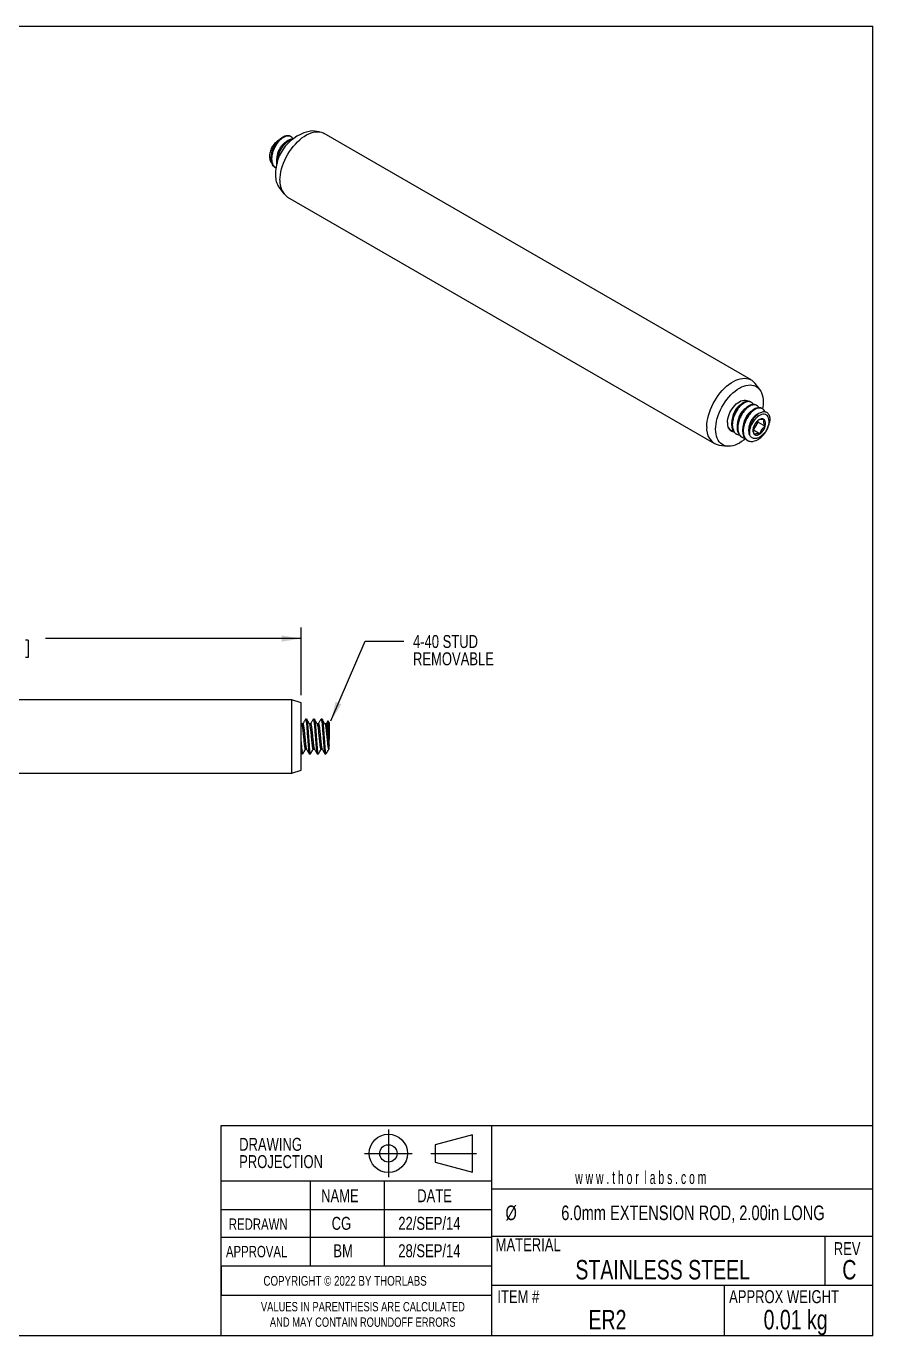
# Model space of a CAD drawing. Extents: x 0.1 to 10.9, y 0 to 8.5.
# Drawn here: x 5.5 to 10.94, y 0.04 to 8.45 of the extents above; entities that cross this region are included whole.
import ezdxf

# ---------------------------------------------------------------- set-up
doc = ezdxf.new("R2010")
doc.units = 0
doc.header["$PDSIZE"] = -1
doc.linetypes.add('SLD-CENTER', pattern=[0.75, 0.6, -0.05, 0.05, -0.05])
doc.linetypes.add('SLD-SOLID', pattern=[0])
doc.layers.get('0').update_dxf_attribs({"linetype": 'CONTINUOUS'})
doc.styles.add('SLDTEXTSTYLE0', font='TXT', dxfattribs={"width": 0.75})
doc.styles.add('SLDTEXTSTYLE1', font='TXT', dxfattribs={"width": 0.6})
doc.dimstyles.new('SLDDIMSTYLE2', dxfattribs={"dimtxt": 0.083333, "dimasz": 0.125, "dimexe": 0, "dimexo": 0.0625, "dimgap": 0.020833, "dimtad": 0, "dimtih": 1, "dimtoh": 1, "dimlfac": 0.5, "dimrnd": 1e-09, "dimzin": 4, "dimtxsty": 'SLDTEXTSTYLE0', "dimsah": 1, "dimcen": 0.09, "dimazin": 3, "dimtfac": 1, "dimtofl": 0, "dimtmove": 0, "dimatfit": 3, "dimtolj": 1, "dimtzin": 12})
doc.dimstyles.new('SLDDIMSTYLE3', dxfattribs={"dimtxt": 0.18, "dimasz": 0.125, "dimexe": 0, "dimexo": 0.0625, "dimgap": 0, "dimtad": 0, "dimtih": 1, "dimtoh": 1, "dimdec": 0, "dimrnd": 1e-09, "dimzin": 0, "dimtxsty": 'STANDARD', "dimsah": 1, "dimcen": 0.09, "dimazin": 3, "dimtfac": 0.125, "dimtdec": 0, "dimtofl": 0, "dimtmove": 0, "dimatfit": 3, "dimtolj": 1, "dimtzin": 0})

# ---------------------------------------------------------------- blocks, each defined once
blk = doc.blocks.new('THIRD_ANGLE_PROJECTION_BLO')
at = {"color": 7, "linetype": 'SLD-CENTER'}
for p, q in [((3.995, 0.938), (3.995, 0.554)), ((3.803, 0.746), (4.187, 0.746)), ((4.336, 0.746), (4.703, 0.746))]:
    blk.add_line(p, q, dxfattribs=at)
at = {"color": 7, "linetype": 'SLD-SOLID'}
for p, q in [((4.67, 0.896), (4.37, 0.815)), ((4.67, 0.596), (4.67, 0.896)), ((4.37, 0.815), (4.37, 0.676)), ((4.37, 0.676), (4.67, 0.596))]:
    blk.add_line(p, q, dxfattribs=at)
for radius in [0.154, 0.0696]:
    blk.add_circle((3.995, 0.746), radius, dxfattribs=at)
at = {"color": 7, "linetype": 'CONTINUOUS'}
blk.add_point((3.995, 0.746), dxfattribs=at)
blk = doc.blocks.new('_D_2')
at = {"color": 7, "linetype": 'SLD-SOLID'}
for p, q in [((3.27, 4.1522), (3.27, 4.5859)), ((7.27, 4.1522), (7.27, 4.5859)), ((3.27, 4.5159), (4.9119, 4.5159)), ((5.0248, 4.5061), (5.0248, 4.3945)), ((5.0248, 4.5061), (5.0416, 4.5061)), ((5.5153, 4.5061), (5.4985, 4.5061)), ((5.5153, 4.5061), (5.5153, 4.3945)), ((7.27, 4.5159), (5.6282, 4.5159)), ((5.0248, 4.3945), (5.0416, 4.3945)), ((5.5153, 4.3945), (5.4985, 4.3945))]:
    blk.add_line(p, q, dxfattribs=at)
for points in [[(3.27, 4.5159), (3.395, 4.4959), (3.395, 4.5359)], [(7.27, 4.5159), (7.145, 4.5359), (7.145, 4.4959)]]:
    blk.add_solid(points, dxfattribs=at)
at = {"color": 7, "linetype": 'SLD-SOLID', "char_height": 0.08333, "attachment_point": 1, "style": 'SLDTEXTSTYLE0'}
for s, insert in [('2.00in', (5.1177, 4.6233)), ('50.8mm', (5.0583, 4.4921))]:
    blk.add_mtext(s, dxfattribs=dict(at, insert=insert))

msp = doc.modelspace()

# ---------------------------------------------------------------- linework, layer by layer
at = {"color": 7, "linetype": 'SLD-SOLID'}
for p, q in [((0.0622, 8.4506), (10.9445, 8.4506)), ((10.9445, 0.0356), (10.9445, 8.4506)), ((7.2049, 7.7419), (7.2005, 7.7444)), ((7.3881, 7.7716), (7.3383, 7.7779)), ((10.1628, 6.1775), (7.4193, 7.7613)), ((7.1062, 7.5402), (7.1105, 7.5377)), ((7.1284, 7.4143), (7.1588, 7.3744)), ((7.1833, 7.3525), (9.9268, 5.7687)), ((10.2177, 6.1157), (10.1873, 6.1557)), ((10.1636, 6.0339), (10.1592, 6.0364)), ((10.1989, 6.0135), (10.1945, 6.016)), ((10.2343, 5.9931), (10.2299, 5.9956)), ((10.1925, 5.8816), (10.2084, 5.9056)), ((10.2084, 5.9056), (10.2068, 5.9169)), ((10.2084, 5.9056), (10.2526, 5.8801)), ((10.0313, 5.8516), (10.0339, 5.8501)), ((10.0648, 5.8322), (10.0693, 5.8297)), ((10.1002, 5.8118), (10.1046, 5.8093)), ((10.174, 5.8573), (10.1766, 5.8577)), ((10.1766, 5.8577), (10.1925, 5.8816)), ((10.1766, 5.8577), (10.2208, 5.8322)), ((9.958, 5.7584), (10.0078, 5.7521)), ((10.1355, 5.7914), (10.14, 5.7889)), ((7.21, 4.1222), (3.33, 4.1222)), ((7.27, 4.1022), (7.21, 4.1222)), ((7.21, 3.8862), (7.21, 4.1222)), ((7.27, 3.8862), (7.27, 4.1022)), ((7.2737, 3.967), (7.27, 3.9733)), ((7.3051, 3.9982), (7.2989, 3.9982)), ((7.3551, 3.9982), (7.3489, 3.9982)), ((7.3551, 3.998), (7.3557, 3.9979)), ((7.4051, 3.9982), (7.3989, 3.9982)), ((7.4051, 3.9981), (7.4057, 3.9979)), ((7.45, 3.9758), (7.4424, 3.9867)), ((7.45, 3.9758), (7.45, 3.8679)), ((7.21, 3.6502), (7.21, 3.8862)), ((7.27, 3.6702), (7.27, 3.8862)), ((7.4476, 3.8045), (7.45, 3.8045)), ((7.27, 3.78), (7.2729, 3.775)), ((7.2739, 3.7742), (7.2801, 3.7742)), ((7.3239, 3.7742), (7.3301, 3.7742)), ((7.3739, 3.7742), (7.3801, 3.7742)), ((7.4239, 3.7742), (7.4301, 3.7742)), ((7.4304, 3.7743), (7.431, 3.775)), ((3.33, 3.6502), (7.21, 3.6502)), ((7.21, 3.6502), (7.27, 3.6702)), ((10.9445, 1.3874), (10.9445, 1.9698)), ((6.7572, 0.2977), (6.7572, 1.3874)), ((6.7572, 1.3874), (8.4938, 1.3874)), ((8.4938, 1.3874), (8.4938, 0.0356)), ((8.4938, 1.3874), (10.9445, 1.3874)), ((6.7572, 0.4841), (6.7572, 1.0302)), ((6.7572, 0.0356), (6.7572, 1.0302)), ((8.4938, 1.0302), (6.7572, 1.0302)), ((7.3281, 1.0302), (7.3281, 0.4841)), ((7.8037, 1.0302), (7.8037, 0.4841)), ((8.4938, 0.98), (10.9445, 0.98)), ((8.4938, 0.846), (6.7572, 0.846)), ((8.4938, 0.6756), (10.9445, 0.6756)), ((10.6365, 0.6756), (10.6365, 0.3599)), ((8.4938, 0.6662), (6.7572, 0.6662)), ((8.4938, 0.4841), (6.7572, 0.4841)), ((6.7572, 0.4841), (6.7572, 0.2977)), ((8.4938, 0.3599), (10.9445, 0.3599)), ((9.9901, 0.3599), (9.9901, 0.0356)), ((6.7572, 0.2977), (8.4938, 0.2977)), ((10.9445, 0.0356), (0.0622, 0.0356))]:
    msp.add_line(p, q, dxfattribs=at)
at = {"color": 7, "linetype": 'SLD-SOLID', "flags": 128}
for points in [[(7.1344, 7.4606), (7.135, 7.478), (7.137, 7.496), (7.1402, 7.5145), (7.1447, 7.5334), (7.1505, 7.5524), (7.1574, 7.5714), (7.1654, 7.5904), (7.1745, 7.6091), (7.1846, 7.6273), (7.1956, 7.6451), (7.2074, 7.6621), (7.22, 7.6783), (7.2332, 7.6936), (7.2469, 7.7077), (7.2611, 7.7207), (7.2755, 7.7325), (7.2902, 7.7428), (7.305, 7.7517), (7.3197, 7.7591), (7.3343, 7.7649), (7.3486, 7.7691), (7.3626, 7.7716), (7.376, 7.7724), (7.3889, 7.7715), (7.4011, 7.769), (7.4126, 7.7648), (7.4193, 7.7613)], [(9.878, 5.8768), (9.8786, 5.8942), (9.8806, 5.9122), (9.8838, 5.9307), (9.8883, 5.9495), (9.894, 5.9686), (9.9009, 5.9876), (9.909, 6.0066), (9.9181, 6.0252), (9.9282, 6.0435), (9.9392, 6.0612), (9.951, 6.0783), (9.9635, 6.0945), (9.9767, 6.1097), (9.9905, 6.1239), (10.0046, 6.1369), (10.0191, 6.1486), (10.0338, 6.159), (10.0485, 6.1679), (10.0633, 6.1753), (10.0778, 6.1811), (10.0922, 6.1852), (10.1061, 6.1877), (10.1196, 6.1885), (10.1325, 6.1877), (10.1447, 6.1851), (10.1561, 6.1809), (10.1667, 6.1751), (10.1763, 6.1677), (10.1849, 6.1588), (10.1873, 6.1557)], [(9.9345, 5.8604), (9.9352, 5.8771), (9.9371, 5.8943), (9.9404, 5.9121), (9.9448, 5.9301), (9.9505, 5.9483), (9.9574, 5.9665), (9.9654, 5.9845), (9.9744, 6.0023), (9.9844, 6.0196), (9.9952, 6.0362), (10.0069, 6.0522), (10.0192, 6.0672), (10.0321, 6.0812), (10.0455, 6.0941), (10.0592, 6.1058), (10.0732, 6.1161), (10.0873, 6.125), (10.1014, 6.1324), (10.1153, 6.1382), (10.1291, 6.1424), (10.1424, 6.1449), (10.1553, 6.1458), (10.1677, 6.145), (10.1793, 6.1425), (10.1902, 6.1384), (10.2001, 6.1326), (10.2092, 6.1253), (10.2171, 6.1164), (10.224, 6.1062), (10.2297, 6.0945), (10.2342, 6.0817), (10.2374, 6.0677), (10.2393, 6.0527), (10.24, 6.0368), (10.2393, 6.0201), (10.2374, 6.0029), (10.2357, 5.9926)], [(10.0102, 5.9041), (10.0108, 5.9161), (10.0128, 5.9287), (10.0161, 5.9416), (10.0205, 5.9546), (10.0261, 5.9675), (10.0328, 5.9801), (10.0403, 5.9921), (10.0487, 6.0034), (10.0578, 6.0138), (10.0673, 6.0231), (10.0772, 6.031), (10.0873, 6.0376), (10.0973, 6.0427), (10.1072, 6.0461), (10.1168, 6.0479), (10.1258, 6.0479), (10.1342, 6.0463), (10.1418, 6.043), (10.1453, 6.0407)], [(10.1767, 6.0195), (10.1754, 6.022), (10.1725, 6.0262), (10.1708, 6.0281), (10.1691, 6.0298), (10.1672, 6.0314), (10.1653, 6.0328), (10.1632, 6.0341), (10.16, 6.0356), (10.1549, 6.0373), (10.1501, 6.038), (10.1442, 6.038), (10.1371, 6.037), (10.1279, 6.0342), (10.1196, 6.0303), (10.1165, 6.0285), (10.1137, 6.0268), (10.111, 6.025), (10.1085, 6.0233), (10.1062, 6.0215), (10.0962, 6.0131), (10.088, 6.0048), (10.0846, 6.0009), (10.0816, 5.9973), (10.0791, 5.994), (10.0769, 5.9911), (10.0641, 5.9709), (10.0603, 5.9638), (10.0568, 5.9564), (10.0537, 5.9489), (10.0523, 5.9454), (10.0509, 5.9414), (10.0494, 5.9369), (10.0479, 5.9321), (10.0464, 5.9268), (10.0443, 5.9176), (10.0431, 5.911), (10.0425, 5.9069), (10.0424, 5.9058), (10.0423, 5.9055), (10.0423, 5.9054), (10.0423, 5.9054), (10.0423, 5.9054), (10.0423, 5.9054), (10.0423, 5.9053), (10.0423, 5.9053), (10.0423, 5.9053), (10.0417, 5.8981), (10.0414, 5.8886), (10.0418, 5.8813), (10.0428, 5.8732), (10.0446, 5.8647), (10.0481, 5.8546), (10.0522, 5.8467), (10.0544, 5.8434), (10.0565, 5.8406), (10.0587, 5.8381), (10.0608, 5.836), (10.0738, 5.8274), (10.0808, 5.825), (10.087, 5.8238)], [(10.2497, 5.9735), (10.2474, 5.9789), (10.2436, 5.9848), (10.2401, 5.9888), (10.2363, 5.9918), (10.2328, 5.9939), (10.2299, 5.9952), (10.2257, 5.9964), (10.221, 5.9972), (10.2152, 5.9972), (10.2081, 5.9963), (10.199, 5.9935), (10.1907, 5.9897), (10.1837, 5.9855), (10.1774, 5.9811), (10.1698, 5.9749), (10.1633, 5.9688), (10.159, 5.9643), (10.1533, 5.9577), (10.148, 5.9508), (10.1351, 5.9307), (10.1278, 5.9162), (10.1235, 5.9058), (10.1184, 5.8909), (10.117, 5.8855), (10.1156, 5.8798), (10.1144, 5.8739), (10.1138, 5.8704), (10.1133, 5.8668), (10.1123, 5.8567), (10.1122, 5.8457), (10.1128, 5.8378), (10.1141, 5.8292), (10.1161, 5.8213), (10.1195, 5.8122), (10.1229, 5.8059), (10.1259, 5.8015), (10.1306, 5.7961), (10.1367, 5.7909), (10.1431, 5.7872), (10.1448, 5.7864), (10.1467, 5.7857), (10.1477, 5.7853), (10.1484, 5.7851), (10.1532, 5.7838), (10.1612, 5.7826), (10.173, 5.783), (10.185, 5.7856), (10.1947, 5.7891), (10.2035, 5.7934), (10.2113, 5.798), (10.2186, 5.8031), (10.2267, 5.8095), (10.2354, 5.8174), (10.2445, 5.827), (10.2445, 5.827)], [(10.2633, 5.8565), (10.2686, 5.8681), (10.2728, 5.8799), (10.2758, 5.8916), (10.2775, 5.903), (10.2779, 5.9137), (10.277, 5.9237), (10.2748, 5.9327), (10.2713, 5.9404), (10.2666, 5.9468), (10.2609, 5.9518), (10.2542, 5.9551), (10.2467, 5.9567), (10.2385, 5.9567), (10.2298, 5.955), (10.2208, 5.9516), (10.2117, 5.9466), (10.2026, 5.9401), (10.1938, 5.9323), (10.1854, 5.9233), (10.1776, 5.9133), (10.1706, 5.9025), (10.1645, 5.8911), (10.1594, 5.8794), (10.1555, 5.8676), (10.1528, 5.856), (10.1514, 5.8447), (10.1513, 5.8341), (10.1525, 5.8244)], [(10.1252, 5.7997), (10.1153, 5.7914), (10.1014, 5.7811), (10.0873, 5.7722), (10.0732, 5.7649), (10.0592, 5.759), (10.0455, 5.7548), (10.0321, 5.7523), (10.0192, 5.7514), (10.0069, 5.7522), (9.9952, 5.7547), (9.9844, 5.7589), (9.9744, 5.7646), (9.9654, 5.772), (9.9574, 5.7808), (9.9505, 5.7911), (9.9448, 5.8027), (9.9404, 5.8155), (9.9371, 5.8295), (9.9352, 5.8445), (9.9345, 5.8604)], [(7.306, 3.9973), (7.3068, 3.9956), (7.3076, 3.9921), (7.308, 3.9901), (7.3084, 3.9882), (7.3087, 3.9863), (7.309, 3.9845), (7.3108, 3.9707), (7.3114, 3.9651), (7.312, 3.9592), (7.3126, 3.9529), (7.3128, 3.9497), (7.3131, 3.9462), (7.3135, 3.9421), (7.3138, 3.9376), (7.3142, 3.9326), (7.3148, 3.9234), (7.3153, 3.9166), (7.3156, 3.9124), (7.3157, 3.9112), (7.3157, 3.9109), (7.3157, 3.9107), (7.3157, 3.9107), (7.3157, 3.9107), (7.3157, 3.9107), (7.3157, 3.9107), (7.3157, 3.9107), (7.3157, 3.9107), (7.3163, 3.9028), (7.3171, 3.8922), (7.3177, 3.8835), (7.3184, 3.8737), (7.3193, 3.8628), (7.3203, 3.8491), (7.3212, 3.8373), (7.3216, 3.8322), (7.322, 3.8276), (7.3223, 3.8234), (7.3226, 3.8196), (7.3243, 3.8016), (7.3251, 3.7945), (7.3259, 3.7886), (7.3277, 3.779), (7.3286, 3.7761), (7.3295, 3.7746), (7.3301, 3.7748)]]:
    msp.add_lwpolyline(points, dxfattribs=at)
at = {"color": 7, "linetype": 'SLD-SOLID'}
for centre, radius, start, end in [((7.3847, 7.5031), 0.2787, 99.56858, 182.01786), ((7.2359, 7.4874), 0.13, 177.40098, 214.19009), ((7.2533, 7.4493), 0.1194, 174.5761, 234.11172), ((10.0576, 5.8964), 0.0481, 170.81291, 258.30783), ((10.2667, 5.8448), 0.0937, 128.55972, 164.29377), ((10.1284, 5.9254), 0.0776, 325.69301, 352.92026), ((10.2304, 5.897), 0.0306, 58.51786, 136.29786), ((10.1002, 5.941), 0.1839, 321.69659, 348.51455), ((10.2139, 5.8964), 0.042, 337.19844, 39.39234), ((9.9808, 5.8601), 0.1042, 170.77655, 257.35687), ((10.2152, 5.8539), 0.042, 157.19844, 219.39234), ((10.1312, 5.9213), 0.073, 306.60529, 327.11493), ((10.1987, 5.8533), 0.0306, 238.51786, 316.29786), ((10.1624, 5.9055), 0.0937, 308.55972, 344.29377)]:
    msp.add_arc(centre, radius, start, end, dxfattribs=at)
for points, knots in [([(7.1062, 7.5403), (7.1052, 7.5409), (7.103, 7.5421), (7.0993, 7.545), (7.0953, 7.5487), (7.0893, 7.556), (7.0839, 7.5664), (7.0803, 7.5792), (7.0785, 7.5908), (7.0782, 7.6002), (7.0785, 7.6084), (7.0789, 7.6138), (7.0796, 7.6188), (7.0802, 7.6231), (7.0813, 7.6289), (7.0832, 7.6376), (7.0862, 7.6479), (7.0899, 7.6581), (7.0938, 7.6675), (7.0988, 7.6779), (7.1043, 7.6878), (7.1099, 7.6964), (7.1154, 7.7041), (7.1216, 7.7118), (7.1289, 7.7197), (7.1347, 7.7252), (7.1386, 7.7285), (7.1403, 7.7299), (7.1416, 7.731), (7.1439, 7.7328), (7.1484, 7.7361), (7.1564, 7.7411), (7.1662, 7.7457), (7.1757, 7.7483), (7.1837, 7.7489), (7.1902, 7.7484), (7.1957, 7.7468), (7.199, 7.7455), (7.2005, 7.7445), (7.2005, 7.7444)], [0, 0, 0, 0, 0.015454, 0.034975, 0.061646, 0.087541, 0.156551, 0.202612, 0.234749, 0.279922, 0.296125, 0.313548, 0.331504, 0.342098, 0.353408, 0.384805, 0.42067, 0.447072, 0.477575, 0.507422, 0.545035, 0.574078, 0.596584, 0.627731, 0.66335, 0.696247, 0.704904, 0.713733, 0.718572, 0.721976, 0.743686, 0.778331, 0.8259, 0.872155, 0.908909, 0.942027, 0.97151, 0.999525, 1, 1, 1, 1]), ([(7.1107, 7.5379), (7.1102, 7.538), (7.1097, 7.5382), (7.1045, 7.5415), (7.0958, 7.5494), (7.0869, 7.5663), (7.0824, 7.5871), (7.0826, 7.6104), (7.0871, 7.635), (7.0955, 7.66), (7.1074, 7.6839), (7.1219, 7.7051), (7.1383, 7.7226), (7.1556, 7.7361), (7.173, 7.7445), (7.1891, 7.7472), (7.2029, 7.7439), (7.2125, 7.7374), (7.2158, 7.7305), (7.2169, 7.7282)], [0, 0, 0, 0, 0.006094, 0.006969, 0.075816, 0.146328, 0.216461, 0.284233, 0.351893, 0.420719, 0.490018, 0.557842, 0.623533, 0.692145, 0.762164, 0.831582, 0.898515, 0.965934, 1, 1, 1, 1]), ([(7.0862, 7.6798), (7.0859, 7.6792), (7.083, 7.6741), (7.0781, 7.6641), (7.0727, 7.6494), (7.0689, 7.6344), (7.0671, 7.6197), (7.0671, 7.6058), (7.0692, 7.5931), (7.0733, 7.5819), (7.0781, 7.5737), (7.0821, 7.5704), (7.0834, 7.5693)], [0, 0, 0, 0, 0.015106, 0.124829, 0.237935, 0.352166, 0.470094, 0.584392, 0.702005, 0.819122, 0.939815, 1, 1, 1, 1]), ([(7.0816, 7.6301), (7.0821, 7.6354), (7.0832, 7.6479), (7.0897, 7.6685), (7.0999, 7.6893), (7.1105, 7.704), (7.1172, 7.7109), (7.1193, 7.713)], [0, 0, 0, 0, 0.180712, 0.420695, 0.662335, 0.895983, 1, 1, 1, 1]), ([(7.1193, 7.713), (7.1161, 7.7108), (7.1096, 7.7062), (7.1008, 7.6978), (7.0929, 7.689), (7.0884, 7.6829), (7.0862, 7.6798)], [0, 0, 0, 0, 0.271077, 0.5498, 0.773064, 1, 1, 1, 1]), ([(7.1158, 7.5593), (7.1157, 7.5597), (7.1148, 7.5629), (7.1141, 7.5691), (7.1135, 7.578), (7.1137, 7.5873), (7.1145, 7.5958), (7.1157, 7.6035), (7.1171, 7.6107), (7.119, 7.6187), (7.1214, 7.6269), (7.1241, 7.6346), (7.127, 7.6422), (7.1303, 7.6496), (7.1339, 7.6568), (7.138, 7.6644), (7.143, 7.6727), (7.1485, 7.6807), (7.1541, 7.6879), (7.1592, 7.6939), (7.1649, 7.6999), (7.1714, 7.706), (7.179, 7.7124), (7.1879, 7.7185), (7.1976, 7.7236), (7.207, 7.7269), (7.2141, 7.7283), (7.2177, 7.7282), (7.2187, 7.7282)], [0, 0, 0, 0, 0.005267, 0.052684, 0.090742, 0.133008, 0.17941, 0.204094, 0.233843, 0.272425, 0.306552, 0.339137, 0.371724, 0.404313, 0.436903, 0.46835, 0.508892, 0.554721, 0.588222, 0.624073, 0.656256, 0.697882, 0.745133, 0.798008, 0.860853, 0.923775, 0.978853, 1, 1, 1, 1]), ([(7.117, 7.6102), (7.117, 7.6116), (7.117, 7.6197), (7.1211, 7.6362), (7.1292, 7.6578), (7.1409, 7.6776), (7.1547, 7.6931), (7.1647, 7.7023), (7.1697, 7.7044), (7.1699, 7.7045)], [0, 0, 0, 0, 0.038886, 0.227974, 0.422609, 0.614967, 0.800029, 0.99125, 1, 1, 1, 1]), ([(7.1185, 7.569), (7.1183, 7.576), (7.1178, 7.5904), (7.1225, 7.6146), (7.1308, 7.6396), (7.1428, 7.6635), (7.1572, 7.6846), (7.1736, 7.7023), (7.1909, 7.7154), (7.2049, 7.723), (7.2123, 7.7239), (7.2143, 7.7241)], [0, 0, 0, 0, 0.111064, 0.230392, 0.351779, 0.473997, 0.593615, 0.70947, 0.830478, 0.953968, 1, 1, 1, 1]), ([(7.13, 7.7206), (7.1285, 7.7197), (7.1248, 7.7175), (7.1213, 7.7146), (7.1193, 7.713)], [0, 0, 0, 0, 0.434214, 1, 1, 1, 1]), ([(10.1589, 6.0359), (10.1559, 6.0375), (10.1488, 6.0414), (10.1345, 6.0408), (10.1187, 6.0353), (10.1036, 6.026), (10.0944, 6.0183), (10.0844, 6.0085), (10.0732, 5.9958), (10.0588, 5.9733), (10.0476, 5.9487), (10.0399, 5.9237), (10.0364, 5.8994), (10.0374, 5.8765), (10.0429, 5.8569), (10.052, 5.8414), (10.0607, 5.8353), (10.0649, 5.8323)], [0, 0, 0, 0, 0.055081, 0.13161, 0.208162, 0.268127, 0.326159, 0.327118, 0.402607, 0.479921, 0.556819, 0.631129, 0.705315, 0.780782, 0.856765, 0.931132, 1, 1, 1, 1]), ([(10.0926, 6.0162), (10.0917, 6.0158), (10.0864, 6.0132), (10.0767, 6.0043), (10.0647, 5.9902), (10.0546, 5.9735), (10.0467, 5.9554), (10.0418, 5.937), (10.0395, 5.9246), (10.0399, 5.9189), (10.0399, 5.9187)], [0, 0, 0, 0, 0.035637, 0.205832, 0.363239, 0.524491, 0.684865, 0.839794, 0.994464, 1, 1, 1, 1]), ([(10.1942, 6.0155), (10.1913, 6.0171), (10.1842, 6.021), (10.1699, 6.0203), (10.154, 6.0149), (10.139, 6.0056), (10.1298, 5.9979), (10.1197, 5.9881), (10.1086, 5.9754), (10.0942, 5.9529), (10.0829, 5.9283), (10.0753, 5.9033), (10.0718, 5.8789), (10.0728, 5.8561), (10.0783, 5.8365), (10.0874, 5.821), (10.0961, 5.8149), (10.1003, 5.8119)], [0, 0, 0, 0, 0.055081, 0.13161, 0.208162, 0.268127, 0.326159, 0.327118, 0.402607, 0.479921, 0.556819, 0.631129, 0.705315, 0.780782, 0.856765, 0.931132, 1, 1, 1, 1]), ([(10.128, 5.9958), (10.1271, 5.9953), (10.1218, 5.9928), (10.112, 5.9839), (10.1001, 5.9698), (10.09, 5.9531), (10.082, 5.9349), (10.0771, 5.9166), (10.0748, 5.9041), (10.0752, 5.8985), (10.0752, 5.8983)], [0, 0, 0, 0, 0.035637, 0.205832, 0.363239, 0.524491, 0.684865, 0.839794, 0.994464, 1, 1, 1, 1]), ([(10.212, 5.9991), (10.2116, 5.9999), (10.2109, 6.0016), (10.2094, 6.0037), (10.2076, 6.0061), (10.2054, 6.0086), (10.2018, 6.0118), (10.1971, 6.0147), (10.1911, 6.0169), (10.184, 6.018), (10.1752, 6.0175), (10.1661, 6.015), (10.1578, 6.0114), (10.1499, 6.0071), (10.1421, 6.0018), (10.1346, 5.9956), (10.1282, 5.9896), (10.122, 5.983), (10.1149, 5.9745), (10.1067, 5.9631), (10.0989, 5.95), (10.0926, 5.9372), (10.0881, 5.9263), (10.0846, 5.9164), (10.0817, 5.9065), (10.0796, 5.8977), (10.0783, 5.8899), (10.0774, 5.8829), (10.0768, 5.8752), (10.0767, 5.8675), (10.0771, 5.8605), (10.0779, 5.8539), (10.0791, 5.8475), (10.0807, 5.8416), (10.0828, 5.8355), (10.0858, 5.8291), (10.0893, 5.8233), (10.0933, 5.8184), (10.0971, 5.8145), (10.1017, 5.811), (10.1071, 5.8077), (10.1141, 5.805), (10.1194, 5.8035), (10.1224, 5.8034), (10.1224, 5.8034)], [0, 0, 0, 0, 0.009863, 0.0224478, 0.0340445, 0.0487313, 0.0666659, 0.0984205, 0.1247131, 0.154488, 0.1933341, 0.2321819, 0.2604418, 0.2866057, 0.3179869, 0.3456031, 0.3691304, 0.3893116, 0.4174489, 0.4535364, 0.4934898, 0.527325, 0.5555855, 0.5782683, 0.6034588, 0.6311141, 0.6458256, 0.6635561, 0.6865509, 0.7068905, 0.7263113, 0.7457331, 0.7651558, 0.7845795, 0.8033222, 0.8274848, 0.8547994, 0.8747655, 0.8961332, 0.9153142, 0.9401229, 0.9682844, 0.9997979, 1, 1, 1, 1]), ([(10.2296, 5.9951), (10.2266, 5.9967), (10.2195, 6.0005), (10.2052, 5.9999), (10.1894, 5.9945), (10.1743, 5.9852), (10.1651, 5.9774), (10.1551, 5.9677), (10.144, 5.955), (10.1296, 5.9325), (10.1183, 5.9079), (10.1107, 5.8829), (10.1071, 5.8585), (10.1081, 5.8357), (10.1136, 5.8161), (10.1227, 5.8006), (10.1314, 5.7945), (10.1356, 5.7915)], [0, 0, 0, 0, 0.055081, 0.13161, 0.208162, 0.268127, 0.326159, 0.327118, 0.402607, 0.479921, 0.556819, 0.631129, 0.705315, 0.780782, 0.856765, 0.931132, 1, 1, 1, 1]), ([(10.1633, 5.9754), (10.1624, 5.9749), (10.1571, 5.9723), (10.1474, 5.9634), (10.1354, 5.9494), (10.1253, 5.9327), (10.1174, 5.9145), (10.1125, 5.8962), (10.1102, 5.8837), (10.1106, 5.8781), (10.1106, 5.8779)], [0, 0, 0, 0, 0.035637, 0.205832, 0.363239, 0.524491, 0.684865, 0.839794, 0.994464, 1, 1, 1, 1]), ([(10.2094, 5.9605), (10.2049, 5.9585), (10.1961, 5.9546), (10.1827, 5.9432), (10.1708, 5.9289), (10.1606, 5.9123), (10.1528, 5.8941), (10.1476, 5.8757), (10.1453, 5.8577), (10.1466, 5.8411), (10.1491, 5.83), (10.1519, 5.8257), (10.1522, 5.8253)], [0, 0, 0, 0, 0.1186078, 0.2345276, 0.3417382, 0.4515669, 0.5607984, 0.6663205, 0.7716667, 0.8788635, 0.9868018, 1, 1, 1, 1]), ([(10.1525, 5.8244), (10.1524, 5.8249), (10.1511, 5.8289), (10.1493, 5.8374), (10.1488, 5.8506), (10.1504, 5.8651), (10.154, 5.8802), (10.1593, 5.8954), (10.1662, 5.9103), (10.1746, 5.9246), (10.1844, 5.9378), (10.1954, 5.9496), (10.207, 5.9593), (10.2188, 5.9669), (10.2305, 5.9719), (10.2417, 5.9743), (10.2523, 5.9739), (10.2619, 5.9706), (10.2699, 5.9643), (10.2762, 5.9555), (10.2804, 5.9446), (10.2825, 5.9315), (10.2825, 5.918), (10.281, 5.9086), (10.2804, 5.9044)], [0, 0, 0, 0, 0.00585, 0.048338, 0.092137, 0.136371, 0.182037, 0.226297, 0.271841, 0.317193, 0.36393, 0.411159, 0.459917, 0.507169, 0.555791, 0.603996, 0.65366, 0.703885, 0.755735, 0.805978, 0.857678, 0.907924, 0.959628, 1, 1, 1, 1]), ([(10.2463, 5.9231), (10.2444, 5.9233), (10.2405, 5.9237), (10.2348, 5.9241), (10.2293, 5.9242), (10.2251, 5.9241), (10.2214, 5.9237), (10.2182, 5.9232), (10.2155, 5.9224), (10.2133, 5.9215), (10.2123, 5.9209), (10.2117, 5.9206)], [0, 0, 0, 0, 0.130068, 0.26136, 0.394928, 0.53054, 0.599772, 0.716373, 0.835313, 0.907397, 1, 1, 1, 1]), ([(10.2526, 5.8801), (10.2514, 5.8827), (10.2488, 5.8883), (10.2457, 5.8965), (10.2438, 5.9045), (10.2434, 5.9115), (10.2442, 5.9178), (10.2456, 5.9212), (10.2463, 5.9231)], [0, 0, 0, 0, 0.155636, 0.324886, 0.493764, 0.656484, 0.819509, 1, 1, 1, 1]), ([(10.0118, 5.8779), (10.0124, 5.8762), (10.0135, 5.8732), (10.0154, 5.8694), (10.0172, 5.8664), (10.0189, 5.8639), (10.0208, 5.8615), (10.0229, 5.8589), (10.0256, 5.8562), (10.0283, 5.8538), (10.0313, 5.8517), (10.0348, 5.8495), (10.0393, 5.8474), (10.0447, 5.8452), (10.0491, 5.845), (10.0513, 5.8448)], [0, 0, 0, 0, 0.087496, 0.156892, 0.218436, 0.272131, 0.317974, 0.388111, 0.458243, 0.528369, 0.598489, 0.668214, 0.763869, 0.885446, 1, 1, 1, 1]), ([(10.1739, 5.8043), (10.1714, 5.8052), (10.1662, 5.8069), (10.1604, 5.8118), (10.1557, 5.8176), (10.1536, 5.8221), (10.1525, 5.8244)], [0, 0, 0, 0, 0.2710767, 0.5498, 0.7730642, 1, 1, 1, 1]), ([(10.2327, 5.8223), (10.2307, 5.8205), (10.2268, 5.8168), (10.2195, 5.8113), (10.2109, 5.8061), (10.2012, 5.8022), (10.1919, 5.8003), (10.1843, 5.8006), (10.1783, 5.8021), (10.1754, 5.8035), (10.1739, 5.8043)], [0, 0, 0, 0, 0.097504, 0.196152, 0.347112, 0.502449, 0.653408, 0.808745, 0.903842, 1, 1, 1, 1]), ([(10.174, 5.8541), (10.1741, 5.8533), (10.1742, 5.8501), (10.1759, 5.8437), (10.1789, 5.8355), (10.1815, 5.8299), (10.1827, 5.8272)], [0, 0, 0, 0, 0.108262, 0.408444, 0.71895, 1, 1, 1, 1]), ([(10.1827, 5.8272), (10.1834, 5.8278), (10.1846, 5.8289), (10.1871, 5.8303), (10.1901, 5.8316), (10.1935, 5.8324), (10.1969, 5.833), (10.2002, 5.8332), (10.2038, 5.8333), (10.2084, 5.8332), (10.2141, 5.8329), (10.2186, 5.8324), (10.2208, 5.8322)], [0, 0, 0, 0, 0.107744, 0.216084, 0.327184, 0.439783, 0.516282, 0.593434, 0.672521, 0.752194, 0.875529, 1, 1, 1, 1]), ([(10.2208, 5.8322), (10.2212, 5.8342), (10.2221, 5.8382), (10.2239, 5.8443), (10.2262, 5.8503), (10.2287, 5.8553), (10.2315, 5.8598), (10.2345, 5.8639), (10.2379, 5.8678), (10.242, 5.8718), (10.2457, 5.875), (10.2496, 5.878), (10.2516, 5.8794), (10.2526, 5.8801)], [0, 0, 0, 0, 0.107817, 0.21665, 0.327368, 0.439782, 0.49717, 0.593824, 0.692418, 0.75217, 0.875647, 0.9377, 1, 1, 1, 1]), ([(10.2633, 5.8565), (10.2617, 5.854), (10.2585, 5.8492), (10.252, 5.8407), (10.2435, 5.8311), (10.2363, 5.8253), (10.2327, 5.8223)], [0, 0, 0, 0, 0.180393, 0.362681, 0.676146, 1, 1, 1, 1]), ([(10.2445, 5.827), (10.2477, 5.8314), (10.253, 5.8387), (10.2591, 5.8485), (10.2619, 5.8538), (10.2633, 5.8565)], [0, 0, 0, 0, 0.419468, 0.707703, 1, 1, 1, 1]), ([(7.2814, 3.9679), (7.2799, 3.9679), (7.2772, 3.9679), (7.2745, 3.9679), (7.2732, 3.9679)], [0, 0, 0, 0, 0.531314, 1, 1, 1, 1]), ([(7.2737, 3.9664), (7.274, 3.9661), (7.2748, 3.9654), (7.2763, 3.9591), (7.2783, 3.9482), (7.2803, 3.9334), (7.2821, 3.9163), (7.2838, 3.8976), (7.2858, 3.8782), (7.2878, 3.8592), (7.2897, 3.8419), (7.2913, 3.8271), (7.2932, 3.8153), (7.2952, 3.8076), (7.2967, 3.8042), (7.2975, 3.8048), (7.2976, 3.8049)], [0, 0, 0, 0, 0.030744, 0.109927, 0.191044, 0.271719, 0.349656, 0.427462, 0.506635, 0.586355, 0.664364, 0.739899, 0.818815, 0.899365, 0.979217, 1, 1, 1, 1]), ([(7.2979, 3.9974), (7.2949, 3.9923), (7.2892, 3.9824), (7.2835, 3.9726), (7.2807, 3.9679)], [0, 0, 0, 0, 0.519193, 1, 1, 1, 1]), ([(7.2814, 3.9677), (7.2816, 3.9677), (7.2823, 3.9676), (7.2831, 3.9658), (7.2842, 3.9624), (7.2854, 3.9574), (7.2866, 3.9509), (7.2877, 3.9431), (7.2889, 3.9342), (7.29, 3.9246), (7.291, 3.9143), (7.292, 3.9035), (7.2931, 3.8922), (7.2943, 3.8806), (7.2955, 3.8691), (7.2967, 3.8579), (7.2978, 3.8474), (7.2989, 3.8379), (7.2998, 3.8293), (7.3009, 3.8217), (7.3021, 3.8152), (7.3033, 3.8102), (7.3042, 3.807), (7.3048, 3.8062), (7.305, 3.8059)], [0, 0, 0, 0, 0.033843, 0.07924, 0.125821, 0.173416, 0.221565, 0.269772, 0.317542, 0.364402, 0.409967, 0.455907, 0.503064, 0.551005, 0.599246, 0.64729, 0.694647, 0.740871, 0.78628, 0.832898, 0.880516, 0.928674, 0.976875, 1, 1, 1, 1]), ([(7.2989, 3.9978), (7.299, 3.9979), (7.2996, 3.9984), (7.3002, 3.9966), (7.3012, 3.9932), (7.3022, 3.9882), (7.3039, 3.9766), (7.3056, 3.9612), (7.3072, 3.9432), (7.3086, 3.9232), (7.3101, 3.9022), (7.3117, 3.8806), (7.3132, 3.8594), (7.3148, 3.8394), (7.3162, 3.8214), (7.3175, 3.8059), (7.319, 3.7931), (7.3205, 3.7832), (7.322, 3.7769), (7.3231, 3.774), (7.3237, 3.7745), (7.3239, 3.7746)], [0, 0, 0, 0, 0.018084, 0.076077, 0.077036, 0.139761, 0.204008, 0.268494, 0.331908, 0.393163, 0.455251, 0.515524, 0.576406, 0.636787, 0.695614, 0.75314, 0.809355, 0.866742, 0.924385, 0.981343, 1, 1, 1, 1]), ([(7.3051, 3.9982), (7.3052, 3.9982), (7.3053, 3.9982), (7.3055, 3.9981), (7.3057, 3.9979), (7.3057, 3.9978)], [0, 0, 0, 0, 0.185476, 0.60869, 1, 1, 1, 1]), ([(7.3237, 3.967), (7.3208, 3.972), (7.3149, 3.9822), (7.3089, 3.9924), (7.306, 3.9975)], [0, 0, 0, 0, 0.497948, 1, 1, 1, 1]), ([(7.3314, 3.9679), (7.3299, 3.9679), (7.3272, 3.9679), (7.3245, 3.9679), (7.3232, 3.9679)], [0, 0, 0, 0, 0.530746, 1, 1, 1, 1]), ([(7.3237, 3.9664), (7.324, 3.9661), (7.3248, 3.9654), (7.3263, 3.9591), (7.3283, 3.9482), (7.3303, 3.9334), (7.3321, 3.9163), (7.3338, 3.8976), (7.3358, 3.8782), (7.3378, 3.8592), (7.3397, 3.8419), (7.3413, 3.8271), (7.3432, 3.8153), (7.3452, 3.8076), (7.3467, 3.8042), (7.3475, 3.8048), (7.3476, 3.8049)], [0, 0, 0, 0, 0.030741, 0.109923, 0.191039, 0.271714, 0.349649, 0.427454, 0.506626, 0.586346, 0.664354, 0.739887, 0.818803, 0.899352, 0.979202, 1, 1, 1, 1]), ([(7.3479, 3.9974), (7.3449, 3.9923), (7.3392, 3.9824), (7.3335, 3.9726), (7.3307, 3.9679)], [0, 0, 0, 0, 0.5188854, 1, 1, 1, 1]), ([(7.3314, 3.9678), (7.3317, 3.9677), (7.3323, 3.9676), (7.3332, 3.9655), (7.3343, 3.962), (7.3355, 3.9569), (7.3367, 3.9503), (7.3378, 3.9424), (7.339, 3.9334), (7.3401, 3.9237), (7.3411, 3.9134), (7.3421, 3.9026), (7.3432, 3.8912), (7.3444, 3.8796), (7.3456, 3.868), (7.3468, 3.8569), (7.3479, 3.8465), (7.3489, 3.8371), (7.3499, 3.8286), (7.351, 3.8211), (7.3522, 3.8147), (7.3534, 3.8098), (7.3543, 3.8068), (7.3549, 3.8061), (7.355, 3.8059)], [0, 0, 0, 0, 0.037902, 0.083343, 0.130033, 0.177697, 0.225872, 0.274061, 0.321768, 0.368526, 0.414009, 0.460075, 0.507321, 0.555309, 0.603554, 0.651556, 0.69883, 0.744934, 0.790396, 0.837121, 0.884807, 0.932989, 0.981172, 1, 1, 1, 1]), ([(7.3489, 3.9978), (7.349, 3.9979), (7.3496, 3.9984), (7.3502, 3.9966), (7.3512, 3.9932), (7.3522, 3.9882), (7.3539, 3.9766), (7.3556, 3.9612), (7.3572, 3.9432), (7.3586, 3.9232), (7.3601, 3.9022), (7.3617, 3.8806), (7.3632, 3.8594), (7.3648, 3.8394), (7.3662, 3.8214), (7.3675, 3.8059), (7.369, 3.7931), (7.3705, 3.7832), (7.372, 3.7769), (7.3731, 3.774), (7.3737, 3.7745), (7.3739, 3.7746)], [0, 0, 0, 0, 0.018084, 0.076077, 0.077036, 0.139761, 0.204008, 0.268494, 0.331908, 0.393163, 0.455251, 0.515524, 0.576406, 0.636787, 0.695614, 0.75314, 0.809355, 0.866742, 0.924385, 0.981343, 1, 1, 1, 1]), ([(7.3737, 3.967), (7.3708, 3.972), (7.3649, 3.9822), (7.359, 3.9924), (7.356, 3.9975)], [0, 0, 0, 0, 0.497715, 1, 1, 1, 1]), ([(7.356, 3.9973), (7.3561, 3.9971), (7.3565, 3.9964), (7.3571, 3.9944), (7.3578, 3.9915), (7.3586, 3.9869), (7.3597, 3.9798), (7.3608, 3.9705), (7.3619, 3.9603), (7.3627, 3.951), (7.3634, 3.9431), (7.3639, 3.9362), (7.3644, 3.9295), (7.3649, 3.9228), (7.3653, 3.916), (7.3659, 3.9085), (7.3665, 3.9001), (7.3671, 3.8914), (7.3677, 3.8832), (7.3683, 3.8751), (7.3689, 3.8671), (7.3695, 3.8592), (7.3702, 3.8509), (7.3709, 3.8418), (7.3716, 3.8328), (7.3722, 3.8246), (7.3728, 3.8178), (7.3734, 3.8108), (7.3741, 3.8036), (7.3748, 3.7971), (7.3755, 3.7914), (7.3762, 3.7866), (7.3771, 3.7816), (7.3781, 3.7774), (7.3791, 3.7749), (7.3799, 3.7741), (7.3805, 3.7742), (7.3809, 3.7748), (7.381, 3.775)], [0, 0, 0, 0, 0.021189, 0.049083, 0.07301, 0.106369, 0.149155, 0.196523, 0.236638, 0.270144, 0.297036, 0.315975, 0.337841, 0.359704, 0.377146, 0.398167, 0.42543, 0.449544, 0.472569, 0.495596, 0.518623, 0.541652, 0.563873, 0.59252, 0.624904, 0.648576, 0.673909, 0.69665, 0.726064, 0.759452, 0.783926, 0.810168, 0.841253, 0.885715, 0.924634, 0.958007, 0.985831, 1, 1, 1, 1]), ([(7.3814, 3.9679), (7.38, 3.9679), (7.3772, 3.9679), (7.3745, 3.9679), (7.3732, 3.9679)], [0, 0, 0, 0, 0.53018, 1, 1, 1, 1]), ([(7.3737, 3.9664), (7.374, 3.9661), (7.3748, 3.9654), (7.3763, 3.9591), (7.3783, 3.9482), (7.3803, 3.9334), (7.3821, 3.9163), (7.3838, 3.8976), (7.3858, 3.8782), (7.3878, 3.8592), (7.3897, 3.8419), (7.3913, 3.8271), (7.3932, 3.8153), (7.3952, 3.8076), (7.3967, 3.8042), (7.3975, 3.8048), (7.3976, 3.8049)], [0, 0, 0, 0, 0.0307383, 0.1099195, 0.1910343, 0.271708, 0.3496422, 0.4274464, 0.5066173, 0.5863359, 0.664343, 0.7398756, 0.8187902, 0.8993382, 0.9791875, 1, 1, 1, 1]), ([(7.3979, 3.9974), (7.3949, 3.9923), (7.3892, 3.9824), (7.3835, 3.9726), (7.3807, 3.9679)], [0, 0, 0, 0, 0.518579, 1, 1, 1, 1]), ([(7.3814, 3.9678), (7.3817, 3.9677), (7.3824, 3.9675), (7.3833, 3.9653), (7.3844, 3.9616), (7.3856, 3.9563), (7.3868, 3.9496), (7.388, 3.9416), (7.3891, 3.9326), (7.3902, 3.9228), (7.3912, 3.9124), (7.3922, 3.9016), (7.3933, 3.8902), (7.3945, 3.8785), (7.3957, 3.867), (7.3969, 3.856), (7.398, 3.8457), (7.399, 3.8363), (7.4, 3.8279), (7.4011, 3.8205), (7.4023, 3.8142), (7.4035, 3.8095), (7.4044, 3.8067), (7.4049, 3.806), (7.405, 3.8059)], [0, 0, 0, 0, 0.0419455, 0.0874549, 0.1342493, 0.1819792, 0.2301761, 0.2783428, 0.3259842, 0.3726371, 0.418061, 0.4642485, 0.5115802, 0.5596115, 0.6078556, 0.6558123, 0.7029994, 0.7489809, 0.7945179, 0.8413464, 0.8890971, 0.9373004, 0.9854585, 1, 1, 1, 1]), ([(7.3989, 3.9978), (7.399, 3.9979), (7.3996, 3.9984), (7.4002, 3.9966), (7.4012, 3.9932), (7.4022, 3.9882), (7.4039, 3.9766), (7.4056, 3.9612), (7.4072, 3.9432), (7.4086, 3.9232), (7.4101, 3.9022), (7.4117, 3.8806), (7.4132, 3.8594), (7.4148, 3.8394), (7.4162, 3.8214), (7.4175, 3.8059), (7.419, 3.7931), (7.4205, 3.7832), (7.422, 3.7769), (7.4231, 3.774), (7.4237, 3.7745), (7.4239, 3.7746)], [0, 0, 0, 0, 0.0180842, 0.0760771, 0.077036, 0.1397606, 0.2040078, 0.2684945, 0.3319084, 0.3931631, 0.4552511, 0.5155239, 0.5764057, 0.6367875, 0.6956137, 0.75314, 0.8093545, 0.8667416, 0.9243847, 0.9813425, 1, 1, 1, 1]), ([(7.4237, 3.967), (7.4208, 3.972), (7.4149, 3.9822), (7.409, 3.9924), (7.406, 3.9975)], [0, 0, 0, 0, 0.497481, 1, 1, 1, 1]), ([(7.406, 3.9973), (7.4061, 3.9971), (7.4065, 3.9965), (7.407, 3.9946), (7.4076, 3.992), (7.4082, 3.989), (7.4093, 3.9828), (7.4105, 3.9733), (7.4118, 3.9611), (7.4128, 3.9497), (7.4136, 3.9403), (7.4142, 3.932), (7.4146, 3.9264), (7.415, 3.9213), (7.4153, 3.9168), (7.4157, 3.9108), (7.4164, 3.9017), (7.4172, 3.8908), (7.418, 3.8799), (7.4187, 3.8698), (7.4196, 3.8585), (7.4204, 3.8476), (7.4212, 3.838), (7.4218, 3.8295), (7.4226, 3.8206), (7.4233, 3.8115), (7.4239, 3.8051), (7.4243, 3.8012), (7.4245, 3.7995), (7.4247, 3.7982), (7.4249, 3.7961), (7.4254, 3.792), (7.4263, 3.7858), (7.4273, 3.7805), (7.4283, 3.777), (7.429, 3.7753), (7.4296, 3.7743), (7.4299, 3.7743), (7.4301, 3.7743)], [0, 0, 0, 0, 0.020902, 0.050741, 0.07099, 0.098654, 0.125513, 0.197094, 0.24487, 0.278204, 0.325059, 0.341867, 0.359938, 0.378563, 0.389552, 0.401283, 0.433848, 0.47105, 0.498435, 0.530074, 0.561032, 0.600046, 0.630171, 0.653515, 0.685822, 0.722768, 0.75689, 0.76587, 0.775027, 0.780046, 0.783578, 0.806095, 0.842032, 0.891372, 0.925822, 0.952503, 0.977506, 1, 1, 1, 1]), ([(7.4314, 3.9679), (7.43, 3.9679), (7.4272, 3.9679), (7.4245, 3.9679), (7.4232, 3.9679)], [0, 0, 0, 0, 0.529618, 1, 1, 1, 1]), ([(7.4237, 3.9664), (7.424, 3.9661), (7.4248, 3.9654), (7.4263, 3.9591), (7.4283, 3.9482), (7.4303, 3.9334), (7.4321, 3.9163), (7.4338, 3.8976), (7.4358, 3.8782), (7.4378, 3.8592), (7.4397, 3.8419), (7.4413, 3.8271), (7.4432, 3.8153), (7.4452, 3.8076), (7.4467, 3.8042), (7.4475, 3.8048), (7.4476, 3.8049)], [0, 0, 0, 0, 0.030736, 0.109916, 0.19103, 0.271702, 0.349635, 0.427439, 0.506609, 0.586326, 0.664332, 0.739864, 0.818778, 0.899325, 0.979173, 1, 1, 1, 1]), ([(7.4417, 3.9867), (7.4408, 3.9852), (7.4371, 3.9789), (7.4335, 3.9726), (7.4307, 3.9679)], [0, 0, 0, 0, 0.246018, 1, 1, 1, 1]), ([(7.4314, 3.9679), (7.4314, 3.9679), (7.4318, 3.9681), (7.4324, 3.9672), (7.4334, 3.9651), (7.4345, 3.9612), (7.4357, 3.9558), (7.4369, 3.9489), (7.4381, 3.9408), (7.4392, 3.9317), (7.4403, 3.9219), (7.4413, 3.9115), (7.4423, 3.9006), (7.4434, 3.8891), (7.4446, 3.8775), (7.4458, 3.866), (7.447, 3.855), (7.4481, 3.8448), (7.4491, 3.8358), (7.4497, 3.8306), (7.45, 3.8282)], [0, 0, 0, 0, 0.000097, 0.057881, 0.115291, 0.174332, 0.2345, 0.295202, 0.355809, 0.415701, 0.4743, 0.531442, 0.589741, 0.649433, 0.709954, 0.770686, 0.831, 0.890294, 0.948025, 1, 1, 1, 1]), ([(7.45, 3.8679), (7.45, 3.8685), (7.4497, 3.8742), (7.4491, 3.8852), (7.4484, 3.901), (7.4476, 3.9169), (7.447, 3.9321), (7.4462, 3.9463), (7.4454, 3.9588), (7.4446, 3.9696), (7.4439, 3.9782), (7.4431, 3.9839), (7.4426, 3.9867), (7.4423, 3.9866), (7.4423, 3.9866)], [0, 0, 0, 0, 0.0125, 0.103296, 0.196893, 0.291419, 0.389005, 0.483588, 0.580914, 0.677829, 0.777703, 0.87863, 0.982823, 1, 1, 1, 1]), ([(7.27, 3.8526), (7.2702, 3.8504), (7.2705, 3.8463), (7.2709, 3.8409), (7.2713, 3.8363), (7.2716, 3.8324), (7.2719, 3.8284), (7.2723, 3.8241), (7.2727, 3.8193), (7.2731, 3.8148), (7.2734, 3.8109), (7.2737, 3.8072), (7.2741, 3.8035), (7.2745, 3.7992), (7.2755, 3.7914), (7.2764, 3.7849), (7.2774, 3.7801), (7.278, 3.7777), (7.2788, 3.7755), (7.2795, 3.7741), (7.28, 3.7744), (7.2801, 3.7745)], [0, 0, 0, 0, 0.048442, 0.08877, 0.124537, 0.155741, 0.182382, 0.223142, 0.263899, 0.304652, 0.345402, 0.37438, 0.411837, 0.457771, 0.512182, 0.683461, 0.740658, 0.797857, 0.855059, 0.960081, 1, 1, 1, 1]), ([(7.281, 3.7749), (7.284, 3.78), (7.2897, 3.7899), (7.2954, 3.7998), (7.2982, 3.8045)], [0, 0, 0, 0, 0.5183222, 1, 1, 1, 1]), ([(7.2976, 3.8045), (7.2991, 3.8045), (7.3018, 3.8045), (7.3045, 3.8045), (7.3057, 3.8045)], [0, 0, 0, 0, 0.546588, 1, 1, 1, 1]), ([(7.305, 3.8057), (7.308, 3.8006), (7.314, 3.7904), (7.3199, 3.7801), (7.3229, 3.775)], [0, 0, 0, 0, 0.501108, 1, 1, 1, 1]), ([(7.331, 3.7749), (7.334, 3.78), (7.3397, 3.7899), (7.3454, 3.7998), (7.3482, 3.8045)], [0, 0, 0, 0, 0.518578, 1, 1, 1, 1]), ([(7.3476, 3.8045), (7.3491, 3.8045), (7.3518, 3.8045), (7.3545, 3.8045), (7.3557, 3.8045)], [0, 0, 0, 0, 0.547169, 1, 1, 1, 1]), ([(7.355, 3.8057), (7.358, 3.8006), (7.364, 3.7904), (7.3699, 3.7801), (7.3729, 3.775)], [0, 0, 0, 0, 0.501403, 1, 1, 1, 1]), ([(7.381, 3.7749), (7.384, 3.78), (7.3897, 3.7899), (7.3954, 3.7998), (7.3982, 3.8045)], [0, 0, 0, 0, 0.518834, 1, 1, 1, 1]), ([(7.3976, 3.8045), (7.3991, 3.8045), (7.4018, 3.8045), (7.4045, 3.8045), (7.4057, 3.8045)], [0, 0, 0, 0, 0.547747, 1, 1, 1, 1]), ([(7.405, 3.8057), (7.408, 3.8006), (7.414, 3.7904), (7.4199, 3.7801), (7.4229, 3.775)], [0, 0, 0, 0, 0.501697, 1, 1, 1, 1]), ([(7.431, 3.7749), (7.434, 3.78), (7.4397, 3.7899), (7.4454, 3.7998), (7.4482, 3.8045)], [0, 0, 0, 0, 0.5190909, 1, 1, 1, 1]), ([(7.45, 3.8282), (7.45, 3.831), (7.45, 3.8368), (7.45, 3.847), (7.45, 3.8574), (7.45, 3.8643), (7.45, 3.8679)], [0, 0, 0, 0, 0.271077, 0.5498, 0.773064, 1, 1, 1, 1]), ([(7.45, 3.8048), (7.45, 3.8047), (7.45, 3.8044), (7.45, 3.8064), (7.45, 3.8106), (7.45, 3.8163), (7.45, 3.8223), (7.45, 3.8262), (7.45, 3.8282)], [0, 0, 0, 0, 0.086505, 0.303847, 0.515062, 0.732403, 0.865459, 1, 1, 1, 1]), ([(7.27, 3.7867), (7.2702, 3.7857), (7.2708, 3.7813), (7.272, 3.7771), (7.2731, 3.774), (7.2737, 3.7745), (7.2739, 3.7746)], [0, 0, 0, 0, 0.109702, 0.494815, 0.87535, 1, 1, 1, 1])]:
    msp.add_open_spline(points, degree=3, knots=knots, dxfattribs=at)

# ---------------------------------------------------------------- block references
at = {"color": 7, "linetype": 'CONTINUOUS', "xscale": 0.8, "yscale": 0.8, "zscale": 0.8}
msp.add_blockref('THIRD_ANGLE_PROJECTION_BLO', (4.6349, 0.6109), dxfattribs=at)

# ---------------------------------------------------------------- texts
at = {"color": 8, "linetype": 'CONTINUOUS', "char_height": 0.08333, "attachment_point": 1, "style": 'SLDTEXTSTYLE0'}
for s, insert in [('4-40 STUD', (7.9893, 4.5385)), ('REMOVABLE', (7.9893, 4.4274))]:
    msp.add_mtext(s, dxfattribs=dict(at, insert=insert))
at = {"color": 7, "linetype": 'CONTINUOUS'}
for s, insert, char_height, attachment_point, style in [('DRAWING', (6.872, 1.3076), 0.08333, 1, 'SLDTEXTSTYLE0'), ('PROJECTION', (6.872, 1.1965), 0.08333, 1, 'SLDTEXTSTYLE0'), ('w w w . t h o r  l a b s . c o m', (9.0316, 1.0943), 0.083333, 1, 'SLDTEXTSTYLE1'), ('NAME', (7.3987, 0.9772), 0.08333, 1, 'SLDTEXTSTYLE0'), ('DATE', (8.0163, 0.9772), 0.08333, 1, 'SLDTEXTSTYLE0'), ('%%c', (8.6203, 0.8726), 0.09375, 2, 'SLDTEXTSTYLE0'), ('6.0mm EXTENSION ROD, 2.00in LONG', (9.7886, 0.8726), 0.09375, 2, 'SLDTEXTSTYLE0'), ('REDRAWN', (6.8056, 0.7895), 0.07292, 1, 'SLDTEXTSTYLE0'), ('CG', (7.4666, 0.7999), 0.08333, 1, 'SLDTEXTSTYLE0'), ('22/SEP/14', (7.8949, 0.7999), 0.08333, 1, 'SLDTEXTSTYLE0'), ('APPROVAL', (6.7872, 0.6133), 0.07292, 1, 'SLDTEXTSTYLE0'), ('BM', (7.4775, 0.6237), 0.08333, 1, 'SLDTEXTSTYLE0'), ('28/SEP/14', (7.8949, 0.6237), 0.08333, 1, 'SLDTEXTSTYLE0'), ('MATERIAL', (8.5205, 0.6624), 0.08333, 1, 'SLDTEXTSTYLE0'), ('REV', (10.6936, 0.6373), 0.08333, 1, 'SLDTEXTSTYLE0'), ('STAINLESS STEEL', (9.5939, 0.5227), 0.125, 2, 'SLDTEXTSTYLE0'), ('C', (10.7937, 0.5227), 0.125, 2, 'SLDTEXTSTYLE0'), ('COPYRIGHT © 2022 BY THORLABS', (7.0281, 0.42), 0.0625, 1, 'SLDTEXTSTYLE0'), ('VALUES IN PARENTHESIS ARE CALCULATED', (7.6673, 0.2528), 0.06, 2, 'SLDTEXTSTYLE0'), ('ITEM #', (8.5315, 0.3287), 0.08333, 1, 'SLDTEXTSTYLE0'), ('APPROX WEIGHT', (10.0209, 0.3287), 0.083333, 1, 'SLDTEXTSTYLE0'), ('ER2', (9.2391, 0.202), 0.125, 2, 'SLDTEXTSTYLE0'), ('0.01 kg', (10.4484, 0.202), 0.125, 2, 'SLDTEXTSTYLE0'), ('AND MAY CONTAIN ROUNDOFF ERRORS', (7.6662, 0.1534), 0.06, 2, 'SLDTEXTSTYLE0')]:
    msp.add_mtext(s, dxfattribs=dict(at, insert=insert, char_height=char_height, attachment_point=attachment_point, style=style))

# ---------------------------------------------------------------- dimensions: what is measured, and where the dimension line sits
at = {"color": 7, "linetype": 'SLD-SOLID'}
dim = msp.add_linear_dim(base=(7.27, 4.5159), p1=(3.27, 4.1022), p2=(7.27, 4.1022), dimstyle='SLDDIMSTYLE2', dxfattribs=at)
dim.commit()
dim.dimension.update_dxf_attribs({"geometry": '_D_2', "text_midpoint": (5.27, 4.5159), "dimtype": 160})

# ---------------------------------------------------------------- leaders
at = {"color": 8, "linetype": 'CONTINUOUS'}
msp.add_leader([(7.4615, 3.9867), (7.681, 4.4994), (7.931, 4.4994)], dimstyle='SLDDIMSTYLE3', dxfattribs=at)

doc.saveas('drawing.dxf')
